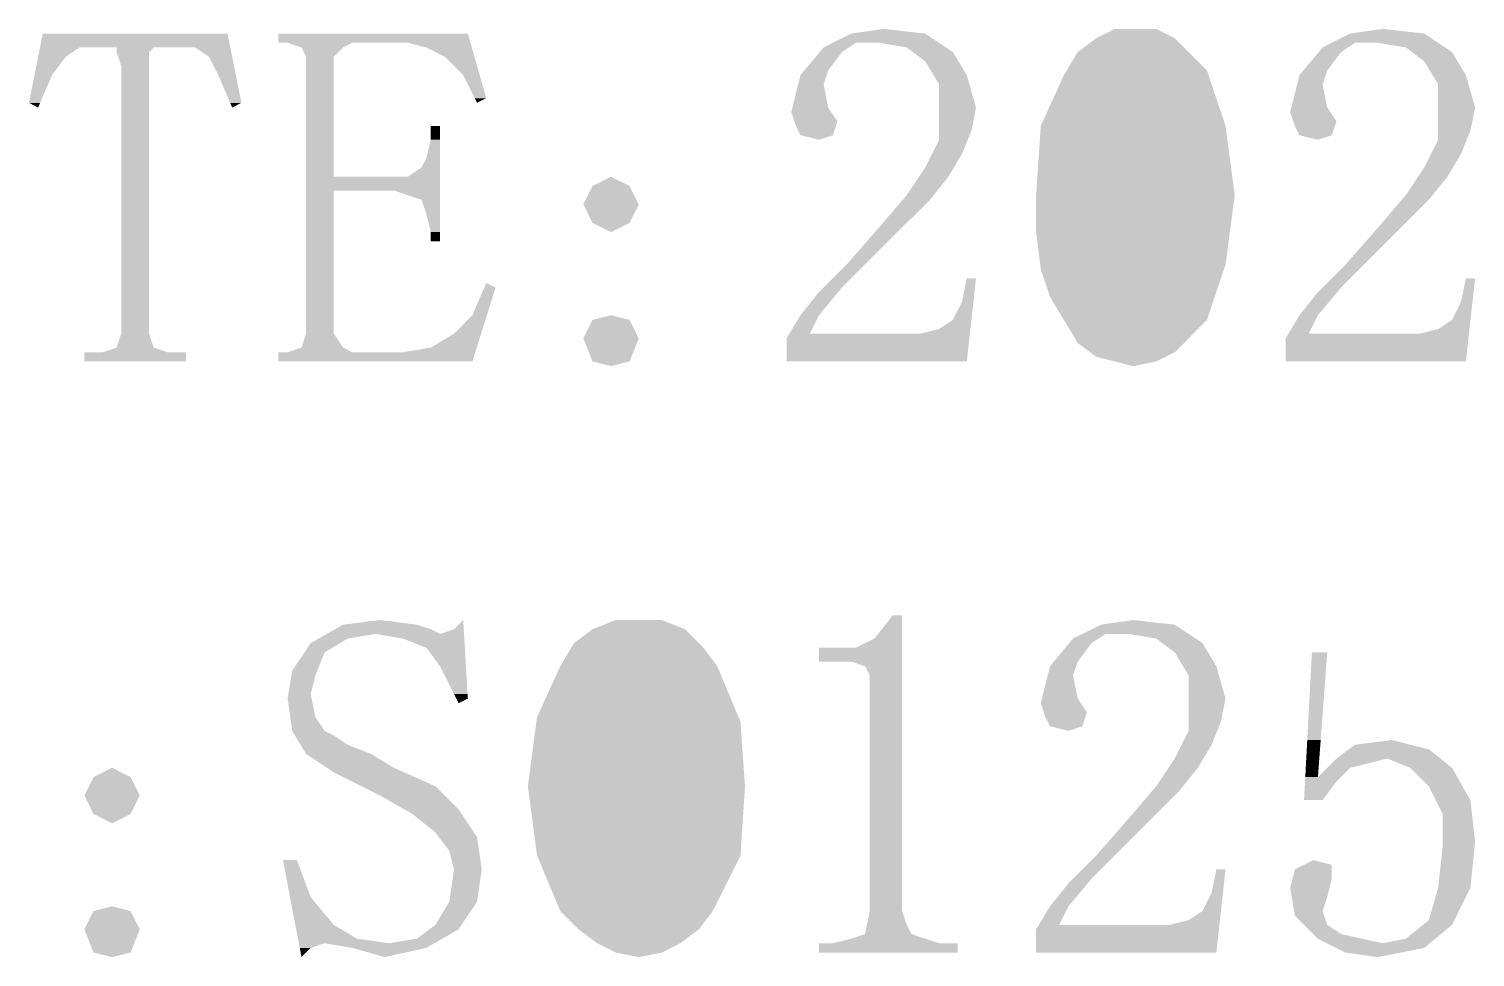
# Model space of a CAD drawing. Extents: x -182 to 198, y -129 to 151.
# Drawn here: x -152.88 to -128.5, y -81.89 to -66.24 of the extents above; entities that cross this region are included whole.
import ezdxf

# ---------------------------------------------------------------- set-up
doc = ezdxf.new("R2010")
doc.units = 0
doc.layers.add('Text', color=1, linetype='CONTINUOUS')
doc.layers.add('Text_N', color=2, linetype='CONTINUOUS')

msp = doc.modelspace()

# ---------------------------------------------------------------- linework, layer by layer
at = {"layer": 'Text'}
for points in [[(-139.01674, -66.31432), (-138.47064, -66.23558), (-137.7696, -66.31432)], [(-134.8867, -66.39306), (-134.57682, -66.23558), (-133.56336, -66.39306), (-133.87578, -66.23558)], [(-130.60426, -66.31432), (-130.05816, -66.23558), (-129.35712, -66.31432)], [(-152.690576, -66.548), (-152.64384, -66.31432), (-149.483064, -66.548), (-149.5298, -66.31432)], [(-148.67382, -66.46926), (-148.67382, -66.31432), (-145.434406, -66.46926), (-145.4785, -66.31432)], [(-148.28266, -66.548), (-148.51634, -66.46926), (-147.58162, -66.548), (-147.42668, -66.46926)], [(-146.17954, -66.548), (-146.49196, -66.46926), (-145.412028, -66.548), (-145.434406, -66.46926)], [(-139.48156, -66.548), (-139.324918, -66.46926), (-139.05484, -66.548), (-138.938, -66.46926)], [(-139.324918, -66.46926), (-139.01674, -66.31432), (-137.5378, -66.46926), (-137.7696, -66.31432)], [(-138.08202, -66.548), (-138.54938, -66.46926), (-137.42002, -66.548), (-137.5378, -66.46926)], [(-135.19912, -66.62674), (-134.8867, -66.39306), (-133.32968, -66.62674), (-133.56336, -66.39306)], [(-131.07162, -66.548), (-130.91414, -66.46926), (-130.64236, -66.548), (-130.52552, -66.46926)], [(-130.91414, -66.46926), (-130.60426, -66.31432), (-129.12532, -66.46926), (-129.35712, -66.31432)], [(-129.66954, -66.548), (-130.1369, -66.46926), (-129.00754, -66.548), (-129.12532, -66.46926)], [(-152.75306, -66.86042), (-152.721564, -66.70294), (-152.373, -66.86042), (-152.25522, -66.70294)], [(-152.721564, -66.70294), (-152.706324, -66.62674), (-152.25522, -66.70294), (-152.140285, -66.62674)], [(-152.706324, -66.62674), (-152.690576, -66.548), (-152.140285, -66.62674), (-152.02154, -66.548)], [(-151.39924, -66.62674), (-151.39924, -66.548), (-150.85314, -66.62674), (-150.7744, -66.548)], [(-151.373561, -66.70294), (-151.39924, -66.62674), (-150.85314, -66.70294), (-150.85314, -66.62674)], [(-151.3205, -66.86042), (-151.373561, -66.70294), (-150.85314, -66.86042), (-150.85314, -66.70294)], [(-149.95713, -66.62674), (-150.0759, -66.548), (-149.467316, -66.62674), (-149.483064, -66.548)], [(-149.84222, -66.70294), (-149.95713, -66.62674), (-149.452076, -66.70294), (-149.467316, -66.62674)], [(-149.76282, -66.86042), (-149.84222, -66.70294), (-149.42058, -66.86042), (-149.452076, -66.70294)], [(-148.20646, -66.70294), (-148.28266, -66.548), (-147.7391, -66.70294), (-147.58162, -66.548)], [(-148.20646, -67.01536), (-148.20646, -66.70294), (-147.7391, -67.01536), (-147.7391, -66.70294)], [(-145.86966, -66.70294), (-146.17954, -66.548), (-145.367959, -66.70294), (-145.412028, -66.548)], [(-145.55724, -67.01536), (-145.86966, -66.70294), (-145.279135, -67.01536), (-145.367959, -66.70294)], [(-139.806807, -66.93662), (-139.677115, -66.78168), (-139.40536, -66.93662), (-139.28852, -66.78168)], [(-139.677115, -66.78168), (-139.547448, -66.62674), (-139.28852, -66.78168), (-139.17168, -66.62674)], [(-139.547448, -66.62674), (-139.48156, -66.548), (-139.17168, -66.62674), (-139.05484, -66.548)], [(-137.976737, -66.62674), (-138.08202, -66.548), (-137.30224, -66.62674), (-137.42002, -66.548)], [(-137.7696, -66.78168), (-137.976737, -66.62674), (-137.209073, -66.78168), (-137.30224, -66.62674)], [(-137.676407, -66.93662), (-137.7696, -66.78168), (-137.115906, -66.93662), (-137.209073, -66.78168)], [(-135.385429, -66.93662), (-135.19912, -66.62674), (-133.0198, -66.93662), (-133.32968, -66.62674)], [(-131.394759, -66.93662), (-131.265905, -66.78168), (-130.99288, -66.93662), (-130.87604, -66.78168)], [(-131.265905, -66.78168), (-131.137076, -66.62674), (-130.87604, -66.78168), (-130.7592, -66.62674)], [(-131.137076, -66.62674), (-131.07162, -66.548), (-130.7592, -66.62674), (-130.64236, -66.548)], [(-129.564257, -66.62674), (-129.66954, -66.548), (-128.88976, -66.62674), (-129.00754, -66.548)], [(-129.35712, -66.78168), (-129.564257, -66.62674), (-128.796593, -66.78168), (-128.88976, -66.62674)], [(-129.263927, -66.93662), (-129.35712, -66.78168), (-128.703426, -66.93662), (-128.796593, -66.78168)], [(-152.87752, -67.48272), (-152.784048, -67.01536), (-152.688874, -67.48272), (-152.4889, -67.01536)], [(-152.784048, -67.01536), (-152.75306, -66.86042), (-152.4889, -67.01536), (-152.373, -66.86042)], [(-151.3205, -67.01536), (-151.3205, -66.86042), (-150.85314, -67.01536), (-150.85314, -66.86042)], [(-151.3205, -67.48272), (-151.3205, -67.01536), (-150.85314, -67.48272), (-150.85314, -67.01536)], [(-149.68474, -67.01536), (-149.76282, -66.86042), (-149.389592, -67.01536), (-149.42058, -66.86042)], [(-149.48474, -67.48272), (-149.68474, -67.01536), (-149.29612, -67.48272), (-149.389592, -67.01536)], [(-148.20646, -67.40398), (-148.20646, -67.01536), (-147.7391, -67.40398), (-147.7391, -67.01536)], [(-145.36293, -67.40398), (-145.55724, -67.01536), (-145.16862, -67.40398), (-145.279135, -67.01536)], [(-139.911277, -67.1703), (-139.87272, -67.01536), (-139.48156, -67.1703), (-139.431014, -67.01536)], [(-139.87272, -67.01536), (-139.806807, -66.93662), (-139.431014, -67.01536), (-139.40536, -66.93662)], [(-137.629062, -67.01536), (-137.676407, -66.93662), (-137.06856, -67.01536), (-137.115906, -66.93662)], [(-137.53592, -67.1703), (-137.629062, -67.01536), (-137.024593, -67.1703), (-137.06856, -67.01536)], [(-135.82142, -67.87134), (-135.4328, -67.01536), (-132.70738, -67.87134), (-132.99346, -67.01536)], [(-135.4328, -67.01536), (-135.385429, -66.93662), (-132.99346, -67.01536), (-133.0198, -66.93662)], [(-131.499432, -67.1703), (-131.46024, -67.01536), (-131.07162, -67.1703), (-131.019398, -67.01536)], [(-131.46024, -67.01536), (-131.394759, -66.93662), (-131.019398, -67.01536), (-130.99288, -66.93662)], [(-129.216582, -67.01536), (-129.263927, -66.93662), (-128.65608, -67.01536), (-128.703426, -66.93662)], [(-129.12344, -67.1703), (-129.216582, -67.01536), (-128.612113, -67.1703), (-128.65608, -67.01536)], [(-140.008686, -67.56146), (-139.911277, -67.1703), (-139.40536, -67.56146), (-139.48156, -67.1703)], [(-137.53592, -67.56146), (-137.53592, -67.1703), (-136.91362, -67.56146), (-137.024593, -67.1703)], [(-131.598416, -67.56146), (-131.499432, -67.1703), (-130.99288, -67.56146), (-131.07162, -67.1703)], [(-129.12344, -67.56146), (-129.12344, -67.1703), (-128.50114, -67.56146), (-128.612113, -67.1703)], [(-152.72258, -67.56146), (-152.87752, -67.48272), (-152.688874, -67.48272)], [(-151.3205, -67.56146), (-151.3205, -67.48272), (-150.85314, -67.56146), (-150.85314, -67.48272)], [(-149.45106, -67.56146), (-149.48474, -67.48272), (-149.29612, -67.48272)], [(-148.20646, -67.48272), (-148.20646, -67.40398), (-147.7391, -67.48272), (-147.7391, -67.40398)], [(-148.20646, -67.87134), (-148.20646, -67.48272), (-147.7391, -67.87134), (-147.7391, -67.48272)], [(-145.32356, -67.48272), (-145.36293, -67.40398), (-145.16862, -67.40398)], [(-151.3205, -71.37654), (-151.3205, -67.56146), (-150.85314, -71.37654), (-150.85314, -67.56146)], [(-140.02766, -67.63766), (-140.008686, -67.56146), (-139.354814, -67.63766), (-139.40536, -67.56146)], [(-139.974574, -67.79514), (-140.02766, -67.63766), (-139.25042, -67.79514), (-139.354814, -67.63766)], [(-137.53592, -67.63766), (-137.53592, -67.56146), (-136.92853, -67.63766), (-136.91362, -67.56146)], [(-137.53592, -67.79514), (-137.53592, -67.63766), (-136.959416, -67.79514), (-136.92853, -67.63766)], [(-131.61772, -67.63766), (-131.598416, -67.56146), (-130.942334, -67.63766), (-130.99288, -67.56146)], [(-131.564634, -67.79514), (-131.61772, -67.63766), (-130.83794, -67.79514), (-130.942334, -67.63766)], [(-129.12344, -67.63766), (-129.12344, -67.56146), (-128.516558, -67.63766), (-128.50114, -67.56146)], [(-129.12344, -67.79514), (-129.12344, -67.63766), (-128.54846, -67.79514), (-128.516558, -67.63766)], [(-148.20646, -68.10502), (-148.20646, -67.87134), (-147.7391, -68.10502), (-147.7391, -67.87134)], [(-146.10334, -68.10502), (-146.10334, -67.87134), (-145.94586, -68.10502), (-145.94586, -67.87134)], [(-139.94892, -67.87134), (-139.974574, -67.79514), (-139.275261, -67.87134), (-139.25042, -67.79514)], [(-139.91082, -67.95008), (-139.94892, -67.87134), (-139.300941, -67.95008), (-139.275261, -67.87134)], [(-139.87272, -68.02882), (-139.91082, -67.95008), (-139.32662, -68.02882), (-139.300941, -67.95008)], [(-137.53592, -67.87134), (-137.53592, -67.79514), (-136.974377, -67.87134), (-136.959416, -67.79514)], [(-137.53592, -67.95008), (-137.53592, -67.87134), (-136.98982, -67.95008), (-136.974377, -67.87134)], [(-137.53592, -68.02882), (-137.53592, -67.95008), (-137.021697, -68.02882), (-136.98982, -67.95008)], [(-135.90016, -69.03974), (-135.82142, -67.87134), (-132.55244, -69.03974), (-132.70738, -67.87134)], [(-131.53898, -67.87134), (-131.564634, -67.79514), (-130.863594, -67.87134), (-130.83794, -67.79514)], [(-131.49961, -67.95008), (-131.53898, -67.87134), (-130.890137, -67.95008), (-130.863594, -67.87134)], [(-131.46024, -68.02882), (-131.49961, -67.95008), (-130.91668, -68.02882), (-130.890137, -67.95008)], [(-129.12344, -67.87134), (-129.12344, -67.79514), (-128.563903, -67.87134), (-128.54846, -67.79514)], [(-129.12344, -67.95008), (-129.12344, -67.87134), (-128.57988, -67.95008), (-128.563903, -67.87134)], [(-129.12344, -68.02882), (-129.12344, -67.95008), (-128.611249, -68.02882), (-128.57988, -67.95008)], [(-148.20646, -68.41744), (-148.20646, -68.10502), (-147.7391, -68.41744), (-147.7391, -68.10502)], [(-146.17954, -68.41744), (-146.10334, -68.10502), (-145.94586, -68.41744), (-145.94586, -68.10502)], [(-139.5603, -68.10502), (-139.87272, -68.02882), (-139.32662, -68.02882)], [(-137.65276, -68.3387), (-137.53592, -68.10502), (-137.1473, -68.3387), (-137.052583, -68.10502)], [(-137.53592, -68.10502), (-137.53592, -68.02882), (-137.052583, -68.10502), (-137.021697, -68.02882)], [(-131.15036, -68.10502), (-131.46024, -68.02882), (-130.91668, -68.02882)], [(-129.24028, -68.3387), (-129.12344, -68.10502), (-128.73482, -68.3387), (-128.641653, -68.10502)], [(-129.12344, -68.10502), (-129.12344, -68.02882), (-128.641653, -68.10502), (-128.611249, -68.02882)], [(-148.20646, -68.57238), (-148.20646, -68.41744), (-147.7391, -68.57238), (-147.7391, -68.41744)], [(-146.25828, -68.57238), (-146.17954, -68.41744), (-145.94586, -68.57238), (-145.94586, -68.41744)], [(-137.7696, -68.57238), (-137.65276, -68.3387), (-137.286898, -68.57238), (-137.1473, -68.3387)], [(-129.35712, -68.57238), (-129.24028, -68.3387), (-128.874418, -68.57238), (-128.73482, -68.3387)], [(-148.20646, -68.72986), (-148.20646, -68.57238), (-147.7391, -68.72986), (-147.7391, -68.57238)], [(-148.20646, -68.961), (-148.20646, -68.72986), (-145.94586, -68.961), (-145.94586, -68.72986)], [(-146.49196, -68.72986), (-146.25828, -68.57238), (-145.94586, -68.72986), (-145.94586, -68.57238)], [(-143.37792, -68.8848), (-143.0655, -68.72986), (-142.75308, -68.8848)], [(-138.08202, -69.03974), (-137.874858, -68.72986), (-137.628071, -69.03974), (-137.38098, -68.72986)], [(-137.874858, -68.72986), (-137.7696, -68.57238), (-137.38098, -68.72986), (-137.286898, -68.57238)], [(-129.66954, -69.03974), (-129.462378, -68.72986), (-129.217598, -69.03974), (-128.9685, -68.72986)], [(-129.462378, -68.72986), (-129.35712, -68.57238), (-128.9685, -68.72986), (-128.874418, -68.57238)], [(-148.20646, -69.11848), (-148.20646, -68.961), (-147.7391, -69.11848), (-147.7391, -68.961)], [(-146.25828, -69.11848), (-146.72564, -68.961), (-145.94586, -69.11848), (-145.94586, -68.961)], [(-143.53286, -69.19468), (-143.37792, -68.8848), (-142.59814, -69.19468), (-142.75308, -68.8848)], [(-148.20646, -69.35216), (-148.20646, -69.11848), (-147.7391, -69.35216), (-147.7391, -69.11848)], [(-146.17954, -69.35216), (-146.25828, -69.11848), (-145.94586, -69.35216), (-145.94586, -69.11848)], [(-143.37792, -69.5071), (-143.53286, -69.19468), (-142.75308, -69.5071), (-142.59814, -69.19468)], [(-138.54938, -69.58584), (-138.149406, -69.11848), (-138.159592, -69.58584), (-137.69086, -69.11848)], [(-138.149406, -69.11848), (-138.08202, -69.03974), (-137.69086, -69.11848), (-137.628071, -69.03974)], [(-135.90016, -69.66204), (-135.90016, -69.03974), (-132.634939, -69.66204), (-132.55244, -69.03974)], [(-130.1369, -69.58584), (-129.736926, -69.11848), (-129.74828, -69.58584), (-129.28092, -69.11848)], [(-129.736926, -69.11848), (-129.66954, -69.03974), (-129.28092, -69.11848), (-129.217598, -69.03974)], [(-148.20646, -69.66204), (-148.20646, -69.35216), (-147.7391, -69.66204), (-147.7391, -69.35216)], [(-146.10334, -69.66204), (-146.17954, -69.35216), (-145.94586, -69.66204), (-145.94586, -69.35216)], [(-148.20646, -69.81952), (-148.20646, -69.66204), (-147.7391, -69.81952), (-147.7391, -69.66204)], [(-146.10334, -69.81952), (-146.10334, -69.66204), (-145.94586, -69.81952), (-145.94586, -69.66204)], [(-143.0655, -69.66204), (-143.37792, -69.5071), (-142.75308, -69.5071)], [(-138.888826, -69.97446), (-138.54938, -69.58584), (-138.54938, -69.97446), (-138.159592, -69.58584)], [(-135.831326, -70.20814), (-135.90016, -69.66204), (-132.70738, -70.20814), (-132.634939, -69.66204)], [(-130.683, -70.20814), (-130.1369, -69.58584), (-130.37058, -70.20814), (-129.74828, -69.58584)], [(-148.20646, -70.52056), (-148.20646, -69.81952), (-147.7391, -70.52056), (-147.7391, -69.81952)], [(-139.09294, -70.20814), (-138.888826, -69.97446), (-138.78306, -70.20814), (-138.54938, -69.97446)], [(-139.48156, -70.59676), (-139.32662, -70.44182), (-139.17168, -70.59676), (-139.01674, -70.44182)], [(-139.32662, -70.44182), (-139.09294, -70.20814), (-139.01674, -70.44182), (-138.78306, -70.20814)], [(-137.1473, -70.83044), (-137.06856, -70.44182), (-136.956521, -70.83044), (-136.91362, -70.44182)], [(-135.82142, -70.28688), (-135.831326, -70.20814), (-132.733694, -70.28688), (-132.70738, -70.20814)], [(-135.66648, -70.75424), (-135.82142, -70.28688), (-132.889904, -70.75424), (-132.733694, -70.28688)], [(-131.07162, -70.59676), (-130.91668, -70.44182), (-130.7592, -70.59676), (-130.60426, -70.44182)], [(-130.91668, -70.44182), (-130.683, -70.20814), (-130.60426, -70.44182), (-130.37058, -70.20814)], [(-128.73482, -70.83044), (-128.65608, -70.44182), (-128.544041, -70.83044), (-128.50114, -70.44182)], [(-148.20646, -70.59676), (-148.20646, -70.52056), (-147.7391, -70.59676), (-147.7391, -70.52056)], [(-148.20646, -71.06412), (-148.20646, -70.59676), (-147.7391, -71.06412), (-147.7391, -70.59676)], [(-145.4023, -71.06412), (-145.16862, -70.52056), (-145.157673, -71.06412), (-145.01114, -70.59676)], [(-139.684836, -70.83044), (-139.5603, -70.6755), (-139.36599, -70.83044), (-139.237136, -70.6755)], [(-139.5603, -70.6755), (-139.48156, -70.59676), (-139.237136, -70.6755), (-139.17168, -70.59676)], [(-131.273906, -70.83044), (-131.15036, -70.6755), (-130.95478, -70.83044), (-130.825088, -70.6755)], [(-131.15036, -70.6755), (-131.07162, -70.59676), (-130.825088, -70.6755), (-130.7592, -70.59676)], [(-139.87272, -71.06412), (-139.684836, -70.83044), (-139.5603, -71.06412), (-139.36599, -70.83044)], [(-137.263175, -71.06412), (-137.1473, -70.83044), (-136.982352, -71.06412), (-136.956521, -70.83044)], [(-135.432775, -71.14286), (-135.66648, -70.75424), (-133.0198, -71.14286), (-132.889904, -70.75424)], [(-131.46024, -71.06412), (-131.273906, -70.83044), (-131.15036, -71.06412), (-130.95478, -70.83044)], [(-128.850695, -71.06412), (-128.73482, -70.83044), (-128.569872, -71.06412), (-128.544041, -70.83044)], [(-148.20646, -71.37654), (-148.20646, -71.06412), (-147.7391, -71.37654), (-147.7391, -71.06412)], [(-145.71218, -71.37654), (-145.4023, -71.06412), (-145.255666, -71.37654), (-145.157673, -71.06412)], [(-143.53286, -71.45528), (-143.37792, -71.14286), (-142.59814, -71.45528), (-142.75308, -71.14286)], [(-143.37792, -71.14286), (-143.0655, -71.06412), (-142.75308, -71.14286)], [(-140.012318, -71.2978), (-139.919735, -71.14286), (-139.676175, -71.2978), (-139.59934, -71.14286)], [(-139.919735, -71.14286), (-139.87272, -71.06412), (-139.59934, -71.14286), (-139.5603, -71.06412)], [(-137.53592, -71.2978), (-137.30224, -71.14286), (-137.008184, -71.2978), (-136.991065, -71.14286)], [(-137.30224, -71.14286), (-137.263175, -71.06412), (-136.991065, -71.14286), (-136.982352, -71.06412)], [(-135.244916, -71.45528), (-135.432775, -71.14286), (-133.32968, -71.45528), (-133.0198, -71.14286)], [(-131.599838, -71.2978), (-131.507255, -71.14286), (-131.266235, -71.2978), (-131.1894, -71.14286)], [(-131.507255, -71.14286), (-131.46024, -71.06412), (-131.1894, -71.14286), (-131.15036, -71.06412)], [(-129.12344, -71.2978), (-128.88976, -71.14286), (-128.595704, -71.2978), (-128.578585, -71.14286)], [(-128.88976, -71.14286), (-128.850695, -71.06412), (-128.578585, -71.14286), (-128.569872, -71.06412)], [(-151.39924, -71.61022), (-151.3205, -71.37654), (-150.7744, -71.61022), (-150.85314, -71.37654)], [(-148.28266, -71.61022), (-148.20646, -71.37654), (-147.58162, -71.61022), (-147.7391, -71.37654)], [(-146.10334, -71.61022), (-145.71218, -71.37654), (-145.32897, -71.61022), (-145.255666, -71.37654)], [(-140.1064, -71.45528), (-140.059359, -71.37654), (-137.025609, -71.45528), (-137.016896, -71.37654)], [(-140.059359, -71.37654), (-140.012318, -71.2978), (-139.71524, -71.37654), (-139.676175, -71.2978)], [(-137.84834, -71.37654), (-137.53592, -71.2978), (-137.016896, -71.37654), (-137.008184, -71.2978)], [(-131.69392, -71.45528), (-131.646879, -71.37654), (-128.613129, -71.45528), (-128.604416, -71.37654)], [(-131.646879, -71.37654), (-131.599838, -71.2978), (-131.3053, -71.37654), (-131.266235, -71.2978)], [(-129.43586, -71.37654), (-129.12344, -71.2978), (-128.604416, -71.37654), (-128.595704, -71.2978)], [(-151.63292, -71.68896), (-151.39924, -71.61022), (-150.54326, -71.68896), (-150.7744, -71.61022)], [(-148.51634, -71.68896), (-148.28266, -71.61022), (-147.42668, -71.68896), (-147.58162, -71.61022)], [(-146.5707, -71.68896), (-146.10334, -71.61022), (-145.353684, -71.68896), (-145.32897, -71.61022)], [(-143.37792, -71.8439), (-143.53286, -71.45528), (-142.75308, -71.8439), (-142.59814, -71.45528)], [(-140.1064, -71.8439), (-140.1064, -71.45528), (-137.06856, -71.8439), (-137.025609, -71.45528)], [(-135.19912, -71.53148), (-135.244916, -71.45528), (-133.40588, -71.53148), (-133.32968, -71.45528)], [(-134.988554, -71.68896), (-135.19912, -71.53148), (-133.56336, -71.68896), (-133.40588, -71.53148)], [(-131.69392, -71.8439), (-131.69392, -71.45528), (-128.65608, -71.8439), (-128.613129, -71.45528)], [(-151.9428, -71.8439), (-151.9428, -71.68896), (-150.23084, -71.8439), (-150.23084, -71.68896)], [(-148.67382, -71.8439), (-148.67382, -71.68896), (-145.4023, -71.8439), (-145.353684, -71.68896)], [(-143.0655, -71.92264), (-143.37792, -71.8439), (-142.75308, -71.8439)], [(-134.8867, -71.76516), (-134.988554, -71.68896), (-133.717005, -71.76516), (-133.56336, -71.68896)], [(-134.57682, -71.8439), (-134.8867, -71.76516), (-133.87578, -71.8439), (-133.717005, -71.76516)], [(-134.2644, -71.92264), (-134.57682, -71.8439), (-133.87578, -71.8439)], [(-147.715884, -76.36002), (-147.58162, -76.28382), (-146.10334, -76.36002), (-146.33702, -76.28382)], [(-147.58162, -76.28382), (-146.95932, -76.20508), (-146.33702, -76.28382)], [(-145.94586, -76.43876), (-145.71218, -76.36002), (-145.54327, -76.43876), (-145.55724, -76.20508)], [(-143.37792, -76.36002), (-142.98676, -76.20508), (-141.81836, -76.36002), (-142.20952, -76.20508)], [(-138.62558, -76.5175), (-138.3157, -76.12634), (-138.15822, -76.5175), (-138.15822, -76.12634)], [(-135.12038, -76.43876), (-134.8105, -76.28382), (-133.329655, -76.43876), (-133.56336, -76.28382)], [(-134.8105, -76.28382), (-134.2644, -76.20508), (-133.56336, -76.28382)], [(-148.12772, -76.5937), (-147.99343, -76.5175), (-147.632115, -76.5937), (-147.50542, -76.5175)], [(-147.99343, -76.5175), (-147.854645, -76.43876), (-147.50542, -76.5175), (-147.03806, -76.43876)], [(-147.854645, -76.43876), (-147.715884, -76.36002), (-145.94586, -76.43876), (-146.10334, -76.36002)], [(-146.5707, -76.5175), (-147.03806, -76.43876), (-145.538596, -76.5175), (-145.54327, -76.43876)], [(-146.37832, -76.5937), (-146.5707, -76.5175), (-145.53405, -76.5937), (-145.538596, -76.5175)], [(-143.6878, -76.5937), (-143.37792, -76.36002), (-141.58656, -76.5937), (-141.81836, -76.36002)], [(-138.938, -76.67244), (-138.62558, -76.5175), (-138.15822, -76.67244), (-138.15822, -76.5175)], [(-135.341208, -76.5937), (-135.27786, -76.5175), (-134.96544, -76.5937), (-134.850505, -76.5175)], [(-135.27786, -76.5175), (-135.12038, -76.43876), (-134.850505, -76.5175), (-134.73176, -76.43876)], [(-133.87578, -76.5175), (-134.34314, -76.43876), (-133.21091, -76.5175), (-133.329655, -76.43876)], [(-133.773901, -76.5937), (-133.87578, -76.5175), (-133.096, -76.5937), (-133.21091, -76.5175)], [(-148.389188, -76.98486), (-148.232978, -76.75118), (-147.987182, -76.98486), (-147.89404, -76.75118)], [(-148.232978, -76.75118), (-148.180349, -76.67244), (-147.89404, -76.75118), (-147.763078, -76.67244)], [(-148.180349, -76.67244), (-148.12772, -76.5937), (-147.763078, -76.67244), (-147.632115, -76.5937)], [(-146.17954, -76.67244), (-146.37832, -76.5937), (-145.529376, -76.67244), (-145.53405, -76.5937)], [(-146.120637, -76.75118), (-146.17954, -76.67244), (-145.524703, -76.75118), (-145.529376, -76.67244)], [(-145.94586, -76.98486), (-146.120637, -76.75118), (-145.510783, -76.98486), (-145.524703, -76.75118)], [(-143.92148, -76.98486), (-143.734815, -76.67244), (-141.2748, -76.98486), (-141.50848, -76.67244)], [(-143.734815, -76.67244), (-143.6878, -76.5937), (-141.50848, -76.67244), (-141.58656, -76.5937)], [(-139.5603, -76.90612), (-139.5603, -76.67244), (-138.15822, -76.90612), (-138.15822, -76.67244)], [(-135.600999, -76.90612), (-135.472145, -76.75118), (-135.19912, -76.90612), (-135.08322, -76.75118)], [(-135.472145, -76.75118), (-135.341208, -76.5937), (-135.08322, -76.75118), (-134.96544, -76.5937)], [(-133.56336, -76.75118), (-133.773901, -76.5937), (-133.001893, -76.75118), (-133.096, -76.5937)], [(-133.470167, -76.90612), (-133.56336, -76.75118), (-132.909335, -76.90612), (-133.001893, -76.75118)], [(-131.330065, -78.22946), (-131.251401, -76.75118), (-131.103497, -78.22946), (-130.99288, -76.75118)], [(-148.44014, -77.06106), (-148.389188, -76.98486), (-148.017586, -77.06106), (-147.987182, -76.98486)], [(-145.907887, -77.06106), (-145.94586, -76.98486), (-145.506262, -77.06106), (-145.510783, -76.98486)], [(-144.31264, -77.84084), (-143.92148, -76.98486), (-140.916584, -77.84084), (-141.2748, -76.98486)], [(-138.78306, -76.98486), (-139.01674, -76.90612), (-138.15822, -76.98486), (-138.15822, -76.90612)], [(-138.70432, -77.1398), (-138.78306, -76.98486), (-138.15822, -77.1398), (-138.15822, -76.98486)], [(-135.705037, -77.1398), (-135.66648, -76.98486), (-135.27786, -77.1398), (-135.225638, -76.98486)], [(-135.66648, -76.98486), (-135.600999, -76.90612), (-135.225638, -76.98486), (-135.19912, -76.90612)], [(-133.422822, -76.98486), (-133.470167, -76.90612), (-132.86232, -76.98486), (-132.909335, -76.90612)], [(-133.32968, -77.1398), (-133.422822, -76.98486), (-132.818149, -77.1398), (-132.86232, -76.98486)], [(-148.503894, -77.45222), (-148.452967, -77.1398), (-148.12772, -77.45222), (-148.04898, -77.1398)], [(-148.452967, -77.1398), (-148.44014, -77.06106), (-148.04898, -77.1398), (-148.017586, -77.06106)], [(-145.868669, -77.1398), (-145.907887, -77.06106), (-145.501589, -77.1398), (-145.506262, -77.06106)], [(-145.713094, -77.45222), (-145.868669, -77.1398), (-145.483021, -77.45222), (-145.501589, -77.1398)], [(-138.70432, -81.11236), (-138.70432, -77.1398), (-138.15822, -81.11236), (-138.15822, -77.1398)], [(-135.801811, -77.52842), (-135.705037, -77.1398), (-135.19912, -77.52842), (-135.27786, -77.1398)], [(-133.32968, -77.52842), (-133.32968, -77.1398), (-132.70738, -77.52842), (-132.818149, -77.1398)], [(-148.51634, -77.52842), (-148.503894, -77.45222), (-148.112277, -77.52842), (-148.12772, -77.45222)], [(-145.675172, -77.52842), (-145.713094, -77.45222), (-145.4785, -77.52842), (-145.483021, -77.45222)], [(-148.505342, -77.60716), (-148.51634, -77.52842), (-148.096326, -77.60716), (-148.112277, -77.52842)], [(-148.472728, -77.84084), (-148.505342, -77.60716), (-148.04898, -77.84084), (-148.096326, -77.60716)], [(-145.63598, -77.60716), (-145.675172, -77.52842), (-145.4785, -77.52842)], [(-135.82142, -77.60716), (-135.801811, -77.52842), (-135.146898, -77.60716), (-135.19912, -77.52842)], [(-135.770874, -77.7621), (-135.82142, -77.60716), (-135.04418, -77.7621), (-135.146898, -77.60716)], [(-133.32968, -77.60716), (-133.32968, -77.52842), (-132.723204, -77.60716), (-132.70738, -77.52842)], [(-133.32968, -77.7621), (-133.32968, -77.60716), (-132.754395, -77.7621), (-132.723204, -77.60716)], [(-148.44014, -78.07452), (-148.472728, -77.84084), (-147.89404, -78.07452), (-148.04898, -77.84084)], [(-144.46758, -79.00924), (-144.323079, -77.91958), (-140.80744, -79.00924), (-140.88364, -77.91958)], [(-144.323079, -77.91958), (-144.31264, -77.84084), (-140.88364, -77.91958), (-140.916584, -77.84084)], [(-135.74522, -77.84084), (-135.770874, -77.7621), (-135.069834, -77.84084), (-135.04418, -77.7621)], [(-135.70519, -77.91958), (-135.74522, -77.84084), (-135.095513, -77.91958), (-135.069834, -77.84084)], [(-135.66648, -77.99578), (-135.70519, -77.91958), (-135.12038, -77.99578), (-135.095513, -77.91958)], [(-135.35406, -78.07452), (-135.66648, -77.99578), (-135.12038, -77.99578)], [(-133.32968, -77.84084), (-133.32968, -77.7621), (-132.770245, -77.84084), (-132.754395, -77.7621)], [(-133.32968, -77.91958), (-133.32968, -77.84084), (-132.78612, -77.91958), (-132.770245, -77.84084)], [(-133.32968, -77.99578), (-133.32968, -77.91958), (-132.816498, -77.99578), (-132.78612, -77.91958)], [(-133.32968, -78.07452), (-133.32968, -77.99578), (-132.847893, -78.07452), (-132.816498, -77.99578)], [(-148.392769, -78.15326), (-148.44014, -78.07452), (-147.7391, -78.15326), (-147.89404, -78.07452)], [(-148.299602, -78.3082), (-148.392769, -78.15326), (-147.50542, -78.3082), (-147.7391, -78.15326)], [(-133.44652, -78.3082), (-133.32968, -78.07452), (-132.94106, -78.3082), (-132.847893, -78.07452)], [(-131.334256, -78.3082), (-131.330065, -78.22946), (-131.109415, -78.3082), (-131.103497, -78.22946)], [(-130.630778, -78.38694), (-130.52552, -78.3082), (-129.28092, -78.38694), (-129.90322, -78.22946)], [(-148.20646, -78.46314), (-148.299602, -78.3082), (-147.11426, -78.46314), (-147.50542, -78.3082)], [(-147.85688, -78.69682), (-148.20646, -78.46314), (-146.72564, -78.69682), (-147.11426, -78.46314)], [(-133.56336, -78.54188), (-133.44652, -78.3082), (-133.081573, -78.54188), (-132.94106, -78.3082)], [(-131.346702, -78.54188), (-131.338447, -78.38694), (-131.126941, -78.54188), (-131.115333, -78.38694)], [(-131.338447, -78.38694), (-131.334256, -78.3082), (-131.115333, -78.38694), (-131.109415, -78.3082)], [(-130.83794, -78.54188), (-130.630778, -78.38694), (-129.08534, -78.54188), (-129.28092, -78.38694)], [(-151.78786, -78.8543), (-151.47544, -78.69682), (-151.16556, -78.8543)], [(-147.7391, -78.77556), (-147.85688, -78.69682), (-146.548932, -78.77556), (-146.72564, -78.69682)], [(-133.87578, -79.00924), (-133.666916, -78.69682), (-133.42427, -79.00924), (-133.17474, -78.69682)], [(-133.666916, -78.69682), (-133.56336, -78.54188), (-133.17474, -78.69682), (-133.081573, -78.54188)], [(-131.363339, -78.8543), (-131.354957, -78.69682), (-131.15036, -78.8543), (-131.138549, -78.69682)], [(-131.354957, -78.69682), (-131.346702, -78.54188), (-131.138549, -78.69682), (-131.126941, -78.54188)], [(-131.15036, -78.8543), (-130.99288, -78.69682), (-130.76174, -78.8543), (-130.60426, -78.69682)], [(-130.99288, -78.69682), (-130.83794, -78.54188), (-130.60426, -78.69682), (-129.98196, -78.54188)], [(-129.5908, -78.69682), (-129.98196, -78.54188), (-128.88976, -78.69682), (-129.08534, -78.54188)], [(-129.434565, -78.8543), (-129.5908, -78.69682), (-128.800377, -78.8543), (-128.88976, -78.69682)], [(-151.9428, -79.16418), (-151.78786, -78.8543), (-151.00808, -79.16418), (-151.16556, -78.8543)], [(-147.270191, -79.00924), (-147.7391, -78.77556), (-146.0246, -79.00924), (-146.548932, -78.77556)], [(-131.371594, -79.00924), (-131.367403, -78.9305), (-130.896817, -79.00924), (-130.83794, -78.9305)], [(-131.367403, -78.9305), (-131.363339, -78.8543), (-130.83794, -78.9305), (-130.76174, -78.8543)], [(-129.359, -78.9305), (-129.434565, -78.8543), (-128.757147, -78.9305), (-128.800377, -78.8543)], [(-129.28092, -79.00924), (-129.359, -78.9305), (-128.712468, -79.00924), (-128.757147, -78.9305)], [(-151.78786, -79.4766), (-151.9428, -79.16418), (-151.16556, -79.4766), (-151.00808, -79.16418)], [(-146.95932, -79.16418), (-147.270191, -79.00924), (-145.86966, -79.16418), (-146.0246, -79.00924)], [(-146.550837, -79.39786), (-146.95932, -79.16418), (-145.63598, -79.39786), (-145.86966, -79.16418)], [(-144.31264, -80.17764), (-144.46758, -79.00924), (-140.88364, -80.17764), (-140.80744, -79.00924)], [(-134.34314, -79.55534), (-133.943166, -79.08798), (-133.95452, -79.55534), (-133.48716, -79.08798)], [(-133.943166, -79.08798), (-133.87578, -79.00924), (-133.48716, -79.08798), (-133.42427, -79.00924)], [(-131.38404, -79.24292), (-131.371594, -79.00924), (-131.07162, -79.24292), (-130.896817, -79.00924)], [(-129.16408, -79.24292), (-129.28092, -79.00924), (-128.57988, -79.24292), (-128.712468, -79.00924)], [(-146.41322, -79.4766), (-146.550837, -79.39786), (-145.583326, -79.4766), (-145.63598, -79.39786)], [(-129.04724, -79.4766), (-129.16408, -79.24292), (-128.553616, -79.4766), (-128.57988, -79.24292)], [(-151.47544, -79.63154), (-151.78786, -79.4766), (-151.16556, -79.4766)], [(-146.0246, -79.78902), (-146.41322, -79.4766), (-145.374487, -79.78902), (-145.583326, -79.4766)], [(-134.8867, -80.17764), (-134.34314, -79.55534), (-134.57682, -80.17764), (-133.95452, -79.55534)], [(-129.04724, -79.94396), (-129.04724, -79.4766), (-128.50114, -79.94396), (-128.553616, -79.4766)], [(-145.96712, -79.86522), (-146.0246, -79.78902), (-145.32356, -79.86522), (-145.374487, -79.78902)], [(-145.79092, -80.0989), (-145.96712, -79.86522), (-145.289829, -80.0989), (-145.32356, -79.86522)], [(-129.04724, -80.0227), (-129.04724, -79.94396), (-128.50909, -80.0227), (-128.50114, -79.94396)], [(-145.751855, -80.25384), (-145.79092, -80.0989), (-145.267502, -80.25384), (-145.289829, -80.0989)], [(-143.92148, -81.11236), (-144.31264, -80.17764), (-141.351, -81.11236), (-140.88364, -80.17764)], [(-135.12038, -80.41132), (-134.8867, -80.17764), (-134.8105, -80.41132), (-134.57682, -80.17764)], [(-129.072437, -80.25384), (-129.04724, -80.0227), (-128.532509, -80.25384), (-128.50909, -80.0227)], [(-148.4757, -80.87868), (-148.59508, -80.25384), (-148.12772, -80.87868), (-148.3614, -80.25384)], [(-145.779871, -80.87868), (-145.71218, -80.41132), (-145.312511, -80.87868), (-145.24482, -80.41132)], [(-145.71218, -80.41132), (-145.751855, -80.25384), (-145.24482, -80.41132), (-145.267502, -80.25384)], [(-135.27532, -80.56626), (-135.12038, -80.41132), (-134.96544, -80.56626), (-134.8105, -80.41132)], [(-132.94106, -80.79994), (-132.86232, -80.41132), (-132.750281, -80.79994), (-132.70738, -80.41132)], [(-131.57835, -80.56626), (-131.53898, -80.41132), (-130.91668, -80.56626), (-130.91668, -80.41132)], [(-131.53898, -80.41132), (-131.22656, -80.25384), (-130.91668, -80.41132), (-130.91668, -80.33258)], [(-129.106524, -80.56626), (-129.089607, -80.41132), (-128.564183, -80.56626), (-128.548486, -80.41132)], [(-129.089607, -80.41132), (-129.081022, -80.33258), (-128.548486, -80.41132), (-128.540485, -80.33258)], [(-129.081022, -80.33258), (-129.072437, -80.25384), (-128.540485, -80.33258), (-128.532509, -80.25384)], [(-135.478596, -80.79994), (-135.35406, -80.645), (-135.15975, -80.79994), (-135.030896, -80.645)], [(-135.35406, -80.645), (-135.27532, -80.56626), (-135.030896, -80.645), (-134.96544, -80.56626)], [(-131.61772, -80.7212), (-131.57835, -80.56626), (-130.95445, -80.7212), (-130.91668, -80.56626)], [(-129.12344, -80.7212), (-129.106524, -80.56626), (-128.57988, -80.7212), (-128.564183, -80.56626)], [(-148.461146, -80.95488), (-148.4757, -80.87868), (-148.064347, -80.95488), (-148.12772, -80.87868)], [(-145.79092, -80.95488), (-145.779871, -80.87868), (-145.32356, -80.95488), (-145.312511, -80.87868)], [(-135.66648, -81.03362), (-135.478596, -80.79994), (-135.35406, -81.03362), (-135.15975, -80.79994)], [(-133.056935, -81.03362), (-132.94106, -80.79994), (-132.776112, -81.03362), (-132.750281, -80.79994)], [(-131.591177, -80.87868), (-131.61772, -80.7212), (-130.99288, -80.87868), (-130.95445, -80.7212)], [(-131.551807, -81.11236), (-131.591177, -80.87868), (-131.07162, -81.11236), (-130.99288, -80.87868)], [(-129.236216, -81.11236), (-129.16883, -80.87868), (-128.773834, -81.11236), (-128.65796, -80.87868)], [(-129.16883, -80.87868), (-129.12344, -80.7212), (-128.65796, -80.87868), (-128.57988, -80.7212)], [(-151.9428, -81.42224), (-151.78786, -81.11236), (-151.00808, -81.42224), (-151.16556, -81.11236)], [(-151.78786, -81.11236), (-151.47544, -81.03362), (-151.16556, -81.11236)], [(-148.386444, -81.34604), (-148.461146, -80.95488), (-147.7391, -81.34604), (-148.064347, -80.95488)], [(-146.0246, -81.34604), (-145.79092, -80.95488), (-145.585028, -81.34604), (-145.32356, -80.95488)], [(-143.6116, -81.42224), (-143.92148, -81.11236), (-141.58468, -81.42224), (-141.351, -81.11236)], [(-138.751666, -81.34604), (-138.70432, -81.11236), (-138.08202, -81.34604), (-138.15822, -81.11236)], [(-135.806967, -81.2673), (-135.7138, -81.11236), (-135.47184, -81.2673), (-135.393735, -81.11236)], [(-135.7138, -81.11236), (-135.66648, -81.03362), (-135.393735, -81.11236), (-135.35406, -81.03362)], [(-133.32968, -81.2673), (-133.096, -81.11236), (-132.801944, -81.2673), (-132.784825, -81.11236)], [(-133.096, -81.11236), (-133.056935, -81.03362), (-132.784825, -81.11236), (-132.776112, -81.03362)], [(-131.53898, -81.18856), (-131.551807, -81.11236), (-131.045915, -81.18856), (-131.07162, -81.11236)], [(-129.258212, -81.18856), (-129.236216, -81.11236), (-128.81163, -81.18856), (-128.773834, -81.11236)], [(-148.37189, -81.42224), (-148.386444, -81.34604), (-147.611541, -81.42224), (-147.7391, -81.34604)], [(-146.126454, -81.42224), (-146.0246, -81.34604), (-145.63598, -81.42224), (-145.585028, -81.34604)], [(-138.78306, -81.50098), (-138.751666, -81.34604), (-138.00328, -81.50098), (-138.08202, -81.34604)], [(-135.90016, -81.42224), (-135.854338, -81.34604), (-132.819089, -81.42224), (-132.810656, -81.34604)], [(-135.854338, -81.34604), (-135.806967, -81.2673), (-135.51154, -81.34604), (-135.47184, -81.2673)], [(-133.6421, -81.34604), (-133.32968, -81.2673), (-132.810656, -81.34604), (-132.801944, -81.2673)], [(-131.460723, -81.2673), (-131.53898, -81.18856), (-131.019398, -81.2673), (-131.045915, -81.18856)], [(-131.382491, -81.34604), (-131.460723, -81.2673), (-130.99288, -81.34604), (-131.019398, -81.2673)], [(-131.228567, -81.50098), (-131.382491, -81.34604), (-130.7592, -81.50098), (-130.99288, -81.34604)], [(-129.571572, -81.50098), (-129.378837, -81.34604), (-129.076069, -81.50098), (-128.88976, -81.34604)], [(-129.378837, -81.34604), (-129.28092, -81.2673), (-128.88976, -81.34604), (-128.850695, -81.2673)], [(-129.28092, -81.2673), (-129.258212, -81.18856), (-128.850695, -81.2673), (-128.81163, -81.18856)], [(-151.78786, -81.8134), (-151.9428, -81.42224), (-151.16556, -81.8134), (-151.00808, -81.42224)], [(-148.341817, -81.57972), (-148.37189, -81.42224), (-147.34794, -81.57972), (-147.611541, -81.42224)], [(-148.327288, -81.65592), (-148.341817, -81.57972), (-146.80438, -81.65592), (-147.34794, -81.57972)], [(-148.312251, -81.73466), (-148.327288, -81.65592), (-148.12772, -81.73466), (-147.89404, -81.65592)], [(-147.42668, -81.73466), (-147.89404, -81.65592), (-146.17954, -81.73466), (-146.042532, -81.65592)], [(-146.80438, -81.65592), (-146.33702, -81.57972), (-146.042532, -81.65592), (-145.909944, -81.57972)], [(-146.33702, -81.57972), (-146.126454, -81.42224), (-145.909944, -81.57972), (-145.63598, -81.42224)], [(-143.29918, -81.65592), (-143.6116, -81.42224), (-141.8971, -81.65592), (-141.58468, -81.42224)], [(-142.98676, -81.8134), (-143.29918, -81.65592), (-142.20952, -81.8134), (-141.8971, -81.65592)], [(-139.5603, -81.8134), (-139.5603, -81.65592), (-137.2235, -81.8134), (-137.2235, -81.65592)], [(-139.32662, -81.65592), (-139.01674, -81.57972), (-137.53592, -81.65592), (-137.765765, -81.57972)], [(-139.01674, -81.57972), (-138.78306, -81.50098), (-137.765765, -81.57972), (-138.00328, -81.50098)], [(-135.90016, -81.8134), (-135.90016, -81.42224), (-132.86232, -81.8134), (-132.819089, -81.42224)], [(-131.15036, -81.57972), (-131.228567, -81.50098), (-130.402914, -81.57972), (-130.7592, -81.50098)], [(-130.99796, -81.65592), (-131.15036, -81.57972), (-130.05816, -81.65592), (-130.402914, -81.57972)], [(-130.84048, -81.73466), (-130.99796, -81.65592), (-129.35712, -81.73466), (-129.262403, -81.65592)], [(-130.05816, -81.65592), (-129.66954, -81.57972), (-129.262403, -81.65592), (-129.17076, -81.57972)], [(-129.66954, -81.57972), (-129.571572, -81.50098), (-129.17076, -81.57972), (-129.076069, -81.50098)], [(-151.47544, -81.8896), (-151.78786, -81.8134), (-151.16556, -81.8134)], [(-148.28266, -81.8896), (-148.312251, -81.73466), (-148.12772, -81.73466)], [(-146.88058, -81.8896), (-147.42668, -81.73466), (-146.17954, -81.73466)], [(-142.59814, -81.8896), (-142.98676, -81.8134), (-142.20952, -81.8134)], [(-130.683, -81.8134), (-130.84048, -81.73466), (-129.753385, -81.8134), (-129.35712, -81.73466)], [(-130.1369, -81.8896), (-130.683, -81.8134), (-129.753385, -81.8134)]]:
    msp.add_solid(points, dxfattribs=at)
at = {"layer": 'Text_N'}
for points in [[(-134.65302, -66.62674), (-133.79704, -66.62674), (-134.41934, -66.548), (-134.2644, -66.46926)], [(-134.8105, -66.86042), (-133.56336, -66.86042), (-134.65302, -66.62674), (-133.79704, -66.62674)], [(-134.96544, -67.1703), (-133.48716, -67.1703), (-134.8105, -66.86042), (-133.56336, -66.86042)], [(-135.19912, -68.02882), (-133.25348, -68.02882), (-134.96544, -67.1703), (-133.48716, -67.1703)], [(-135.27786, -69.03974), (-133.17474, -69.03974), (-135.19912, -68.02882), (-133.25348, -68.02882)], [(-135.19912, -70.1294), (-133.25348, -70.1294), (-135.27786, -69.03974), (-133.17474, -69.03974)], [(-134.96544, -70.98792), (-133.48716, -70.98792), (-135.19912, -70.1294), (-133.25348, -70.1294)], [(-134.8105, -71.2978), (-133.6421, -71.2978), (-134.96544, -70.98792), (-133.48716, -70.98792)], [(-134.65302, -71.45528), (-133.79704, -71.45528), (-134.8105, -71.2978), (-133.6421, -71.2978)], [(-134.41934, -71.61022), (-134.03072, -71.61022), (-134.65302, -71.45528), (-133.79704, -71.45528)], [(-134.2644, -71.68896), (-134.03072, -71.61022), (-134.41934, -71.61022)], [(-143.14424, -76.5937), (-142.05204, -76.5937), (-142.91056, -76.43876), (-142.28572, -76.43876)], [(-143.356635, -76.82738), (-141.81836, -76.82738), (-143.29918, -76.75118), (-141.89456, -76.75118)], [(-143.29918, -76.75118), (-141.89456, -76.75118), (-143.14424, -76.5937), (-142.05204, -76.5937)], [(-143.53286, -77.06106), (-141.70246, -77.06106), (-143.356635, -76.82738), (-141.81836, -76.82738)], [(-143.6116, -77.45222), (-141.606854, -77.45222), (-143.54871, -77.1398), (-141.66342, -77.1398)], [(-143.54871, -77.1398), (-141.66342, -77.1398), (-143.53286, -77.06106), (-141.70246, -77.06106)], [(-143.76654, -77.91958), (-141.522272, -77.91958), (-143.6116, -77.45222), (-141.606854, -77.45222)], [(-143.76654, -77.99578), (-141.50848, -77.99578), (-143.76654, -77.91958), (-141.522272, -77.91958)], [(-143.76654, -78.38694), (-141.478076, -78.38694), (-143.76654, -77.99578), (-141.50848, -77.99578)], [(-143.84528, -79.00924), (-141.42974, -79.00924), (-143.76654, -78.38694), (-141.478076, -78.38694)], [(-143.76654, -79.71028), (-141.42974, -79.71028), (-143.84528, -79.00924), (-141.42974, -79.00924)], [(-143.76654, -80.25384), (-141.50848, -80.25384), (-143.76654, -79.71028), (-141.42974, -79.71028)], [(-143.6116, -80.7212), (-141.58468, -80.7212), (-143.76654, -80.25384), (-141.50848, -80.25384)], [(-143.45412, -81.03362), (-141.710435, -81.03362), (-143.6116, -80.7212), (-141.58468, -80.7212)], [(-143.415055, -81.11236), (-141.74216, -81.11236), (-143.45412, -81.03362), (-141.710435, -81.03362)], [(-143.29918, -81.34604), (-141.93647, -81.34604), (-143.415055, -81.11236), (-141.74216, -81.11236)], [(-142.94673, -81.57972), (-142.13078, -81.57972), (-143.29918, -81.34604), (-141.93647, -81.34604)], [(-142.83182, -81.65592), (-142.59814, -81.65592), (-142.94673, -81.57972), (-142.13078, -81.57972)]]:
    msp.add_solid(points, dxfattribs=at)

doc.saveas('drawing.dxf')
